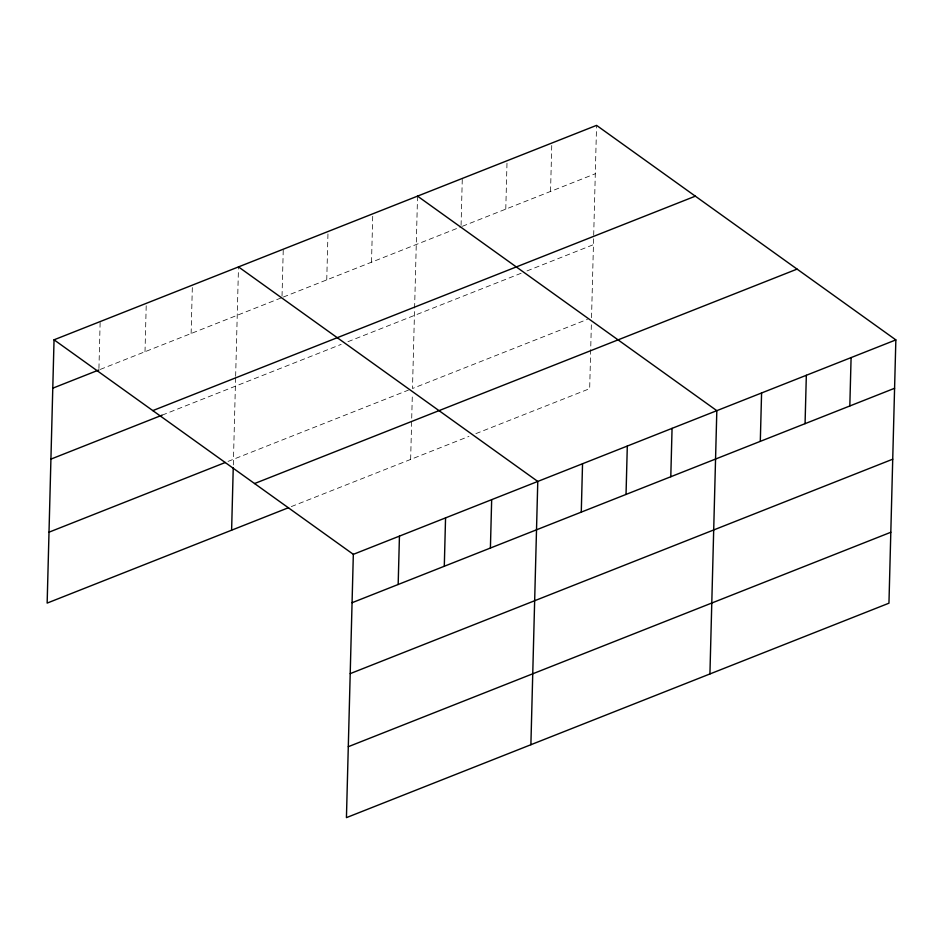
<?xml version="1.0" encoding="UTF-8"?>
<svg xmlns="http://www.w3.org/2000/svg" width="943" height="943" viewBox="0 0 943 943"><rect width="100%" height="100%" fill="white"/><g stroke="black" fill="none" stroke-linecap="round" stroke-linejoin="round"><path stroke-width="0.71" stroke-dasharray="4.71 3.54" d="M98.932 368.489L100.158 321.587M145.01 351.727L146.271 303.351M191.123 333.504L192.384 285.128M233.322 464.946L235.597 377.683M235.644 376.269L238.496 266.904M282.028 296.114L283.265 249.211M326.749 279.894L328.023 231.518M371.507 262.201L372.78 213.825M410.641 459.43L412.35 394.174M417.537 196.132L412.492 388.504L587.465 319.347M461.068 225.353L462.294 178.439M505.778 209.134L507.051 160.758M550.547 191.441L551.808 143.065M591.344 324.828L589.67 388.657L474.388 434.228M591.532 317.732L596.565 125.372M100.253 369.42L281.992 297.587M283.348 297.045L461.021 226.815M462.376 226.285L595.304 173.748M162.137 415.144L341.166 344.384M347.955 341.696L521.562 273.081M526.984 270.936L593.442 244.661M228.041 461.41L408.425 390.107M291.281 506.603L468.966 436.373"/><path stroke-width="1.41" d="M54.046 339.81L353.33 554.343L346.435 817.628L888.954 603.19L895.85 339.904L596.565 125.372L54.046 339.81L47.15 603.096L288.57 507.676M231.613 530.19L233.239 467.775M398.17 584.483L399.443 536.119M444.294 566.26L445.556 517.884M490.407 548.036L491.668 499.66M530.885 744.722L537.781 481.437L238.496 266.904M581.277 512.12L582.538 463.744M626.034 494.427L627.307 446.051M670.791 476.734L672.064 428.358M709.926 673.95L716.821 410.665L417.537 196.132M760.306 441.348L761.579 392.972M805.063 423.655L806.336 375.279M849.82 405.961L851.093 357.597M52.773 388.186L98.897 369.962M152.813 410.606L695.333 196.168M50.922 459.111L162.137 415.144M49.012 532.182L225.33 462.483M254.563 483.547L797.083 269.109M353.33 554.343L895.85 339.904M352.057 602.718L894.589 388.28M350.207 673.632L892.726 459.194M348.285 746.703L890.817 532.265"/></g></svg>
